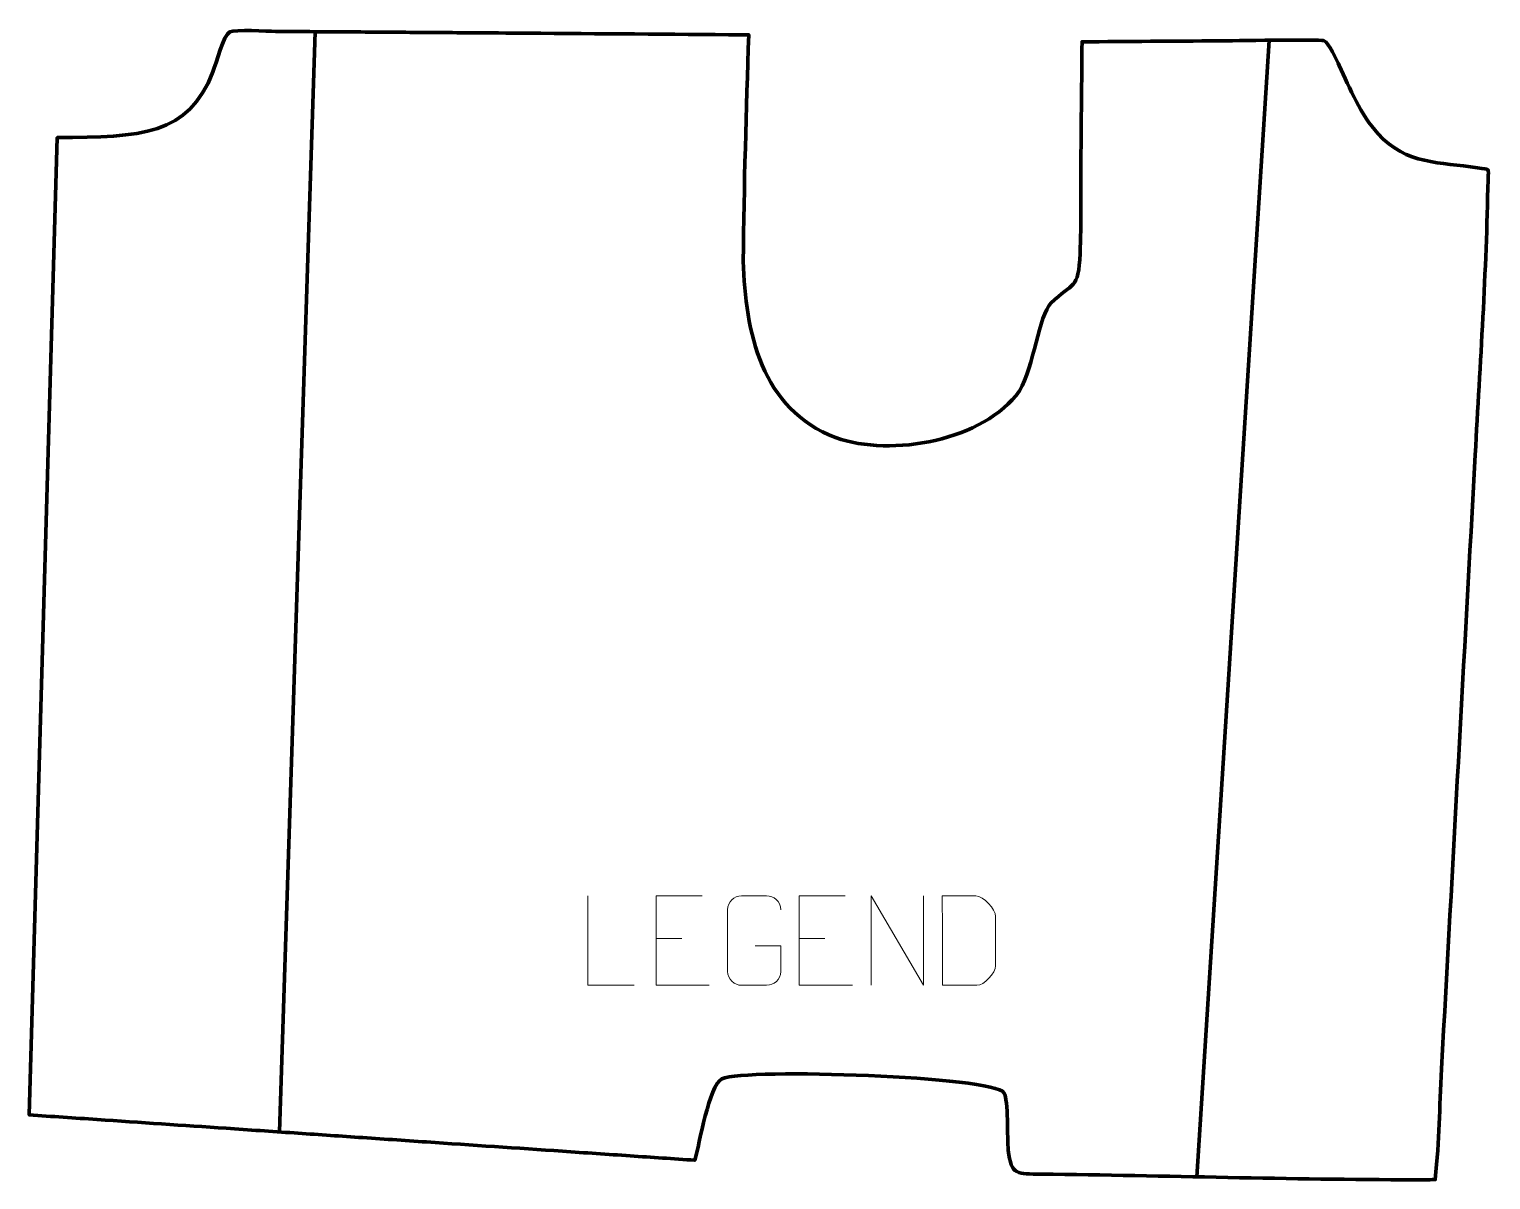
# Model space of a CAD drawing. Header units: millimetres. Extents: x 1135 to 1543, y 346 to 667.
import ezdxf

# ---------------------------------------------------------------- set-up
doc = ezdxf.new("R2010")
doc.units = ezdxf.units.MM
doc.header["$MEASUREMENT"] = 0
doc.layers.add('layer 2', color=7, linetype='Continuous')
doc.layers.add('layer 3', color=7, linetype='Continuous')

msp = doc.modelspace()

# ---------------------------------------------------------------- linework, layer by layer
at = {"layer": 'layer 2', "color": 142, "lineweight": 158}
for points in [[(1215.0326, 666.4286), (1215.0326, 666.4286), (1205.0038, 359.0753), (1205.0038, 359.0753)], [(1481.5528, 663.9727), (1481.5528, 663.9727), (1461.3555, 346.5336), (1461.3555, 346.5336)]]:
    msp.add_open_spline(points, degree=3, dxfattribs=at)
at = {"layer": 'layer 2', "color": 142, "lineweight": 9}
for points, knots in [([(1304.1427, 400.0507), (1304.1427, 400.0507), (1291.1936, 400.0507), (1291.1936, 400.0507), (1291.1936, 400.0507), (1291.1936, 400.0507), (1291.1936, 425.0043), (1291.1936, 425.0043)], [0, 0, 0, 0, 0.33333333, 0.33333333, 0.33333333, 0.33333333, 1, 1, 1, 1]), ([(1323.1091, 425.0043), (1323.1091, 425.0043), (1310.2352, 425.0043), (1310.2352, 425.0043), (1310.2352, 425.0043), (1310.2352, 425.0043), (1310.2352, 400.0507), (1310.2352, 400.0507), (1310.2352, 400.0507), (1310.2352, 400.0507), (1325.101, 400.0507), (1325.101, 400.0507)], [0, 0, 0, 0, 0.25, 0.25, 0.25, 0.25, 0.5, 0.5, 0.5, 0.5, 1, 1, 1, 1]), ([(1337.923, 411.0365), (1337.923, 411.0365), (1345.0911, 411.0365), (1345.0911, 411.0365), (1345.0911, 411.0365), (1345.0911, 411.0365), (1345.0911, 403.8684), (1345.0911, 403.8684), (1345.0911, 403.8684), (1344.9514, 401.545), (1343.2742, 400.0654), (1341.1264, 400.0546), (1341.1264, 400.0546), (1338.7946, 400.055), (1336.4626, 400.055), (1334.1311, 400.0546), (1334.1311, 400.0546), (1332.2062, 399.9492), (1330.234, 401.8337), (1330.2452, 403.851), (1330.2452, 403.851), (1330.2456, 409.6211), (1330.2456, 415.3908), (1330.2452, 421.1601), (1330.2452, 421.1601), (1330.2494, 423.2982), (1331.9962, 425.0174), (1334.1485, 425.004), (1334.1485, 425.004), (1336.4742, 425.004), (1338.8003, 425.004), (1341.1264, 425.004), (1341.1264, 425.004), (1343.0731, 425.0394), (1345.0645, 423.5479), (1345.0911, 421.1102)], [0, 0, 0, 0, 0.1, 0.1, 0.1, 0.1, 0.2, 0.2, 0.2, 0.2, 0.3, 0.3, 0.3, 0.3, 0.4, 0.4, 0.4, 0.4, 0.5, 0.5, 0.5, 0.5, 0.6, 0.6, 0.6, 0.6, 0.7, 0.7, 0.7, 0.7, 0.8, 0.8, 0.8, 0.8, 1, 1, 1, 1]), ([(1363.1091, 425.0043), (1363.1091, 425.0043), (1350.2352, 425.0043), (1350.2352, 425.0043), (1350.2352, 425.0043), (1350.2352, 425.0043), (1350.2352, 400.0507), (1350.2352, 400.0507), (1350.2352, 400.0507), (1350.2352, 400.0507), (1365.101, 400.0507), (1365.101, 400.0507)], [0, 0, 0, 0, 0.25, 0.25, 0.25, 0.25, 0.5, 0.5, 0.5, 0.5, 1, 1, 1, 1]), ([(1370.3407, 400.0508), (1370.3407, 400.0508), (1370.3407, 425.0043), (1370.3407, 425.0043), (1370.3407, 425.0043), (1370.3407, 425.0043), (1384.9955, 400.0508), (1384.9955, 400.0508), (1384.9955, 400.0508), (1384.9955, 400.0508), (1384.9955, 425.0043), (1384.9955, 425.0043)], [0, 0, 0, 0, 0.25, 0.25, 0.25, 0.25, 0.5, 0.5, 0.5, 0.5, 1, 1, 1, 1]), ([(1390.2758, 400.0789), (1392.6076, 400.0793), (1397.5578, 400.0553), (1399.8893, 400.055), (1399.8893, 400.055), (1401.8143, 399.9496), (1405.1329, 403.4912), (1405.1217, 405.5085), (1405.1217, 405.5085), (1405.1213, 411.2786), (1405.1213, 413.4483), (1405.1217, 419.2176), (1405.1217, 419.2176), (1405.1174, 421.3557), (1401.7429, 425.0158), (1399.5905, 425.0023), (1399.5905, 425.0023), (1397.2648, 425.0023), (1392.5405, 425.0023), (1390.2144, 425.0023), (1390.2144, 425.0023), (1390.2148, 419.2554), (1390.2761, 405.8262), (1390.2758, 400.0789)], [0, 0, 0, 0, 0.14285714, 0.14285714, 0.14285714, 0.14285714, 0.28571429, 0.28571429, 0.28571429, 0.28571429, 0.42857143, 0.42857143, 0.42857143, 0.42857143, 0.57142857, 0.57142857, 0.57142857, 0.57142857, 0.71428571, 0.71428571, 0.71428571, 0.71428571, 1, 1, 1, 1])]:
    msp.add_open_spline(points, degree=3, knots=knots, dxfattribs=at)
for points in [[(1310.2352, 413.1246), (1310.2352, 413.1246), (1317.4033, 413.1246), (1317.4033, 413.1246)], [(1350.2352, 413.1246), (1350.2352, 413.1246), (1357.4033, 413.1246), (1357.4033, 413.1246)]]:
    msp.add_open_spline(points, degree=3, dxfattribs=at)
at = {"layer": 'layer 3', "color": 242, "lineweight": 158}
msp.add_open_spline([(1522.0369, 345.7138), (1523.9994, 345.7134), (1525.9647, 345.7175), (1527.9267, 345.7658), (1527.9267, 345.7658), (1529.1134, 357.2833), (1529.0676, 365.3757), (1529.6907, 376.7417), (1529.6907, 376.7417), (1532.8248, 433.9123), (1535.9592, 491.083), (1539.0934, 548.2536), (1539.0934, 548.2536), (1540.4953, 573.7184), (1542.226, 599.5638), (1542.6694, 625.0418), (1542.6694, 625.0418), (1542.7329, 628.6952), (1543.4392, 627.759), (1539.7734, 628.3639), (1539.7734, 628.3639), (1529.1183, 630.1219), (1520.0502, 629.0572), (1511.8562, 638.0046), (1511.8562, 638.0046), (1507.2546, 643.0292), (1503.9473, 650.7637), (1501.1003, 656.9344), (1501.1003, 656.9344), (1500.4232, 658.3943), (1498.2546, 663.5233), (1496.7403, 663.9547), (1496.7403, 663.9547), (1495.7012, 664.2508), (1470.5897, 663.893), (1467.5131, 663.8707), (1467.5131, 663.8707), (1454.7611, 663.7779), (1442.0083, 663.6946), (1429.2564, 663.5911), (1429.2564, 663.5911), (1429.1433, 652.5641), (1429.0364, 641.5373), (1428.927, 630.5104), (1428.927, 630.5104), (1428.8427, 622.0192), (1429.0629, 612.8438), (1428.7149, 604.4701), (1428.7149, 604.4701), (1428.2877, 594.1912), (1426.6784, 596.5172), (1420.5544, 590.6207), (1420.5544, 590.6207), (1417.1839, 587.1113), (1415.8607, 572.9564), (1411.773, 566.1107), (1411.773, 566.1107), (1401.9322, 552.2114), (1376.0428, 547.4165), (1360.4215, 553.0412), (1360.4215, 553.0412), (1339.6666, 560.9022), (1335.1398, 582.5837), (1334.6237, 602.3497), (1334.6237, 602.3497), (1334.7934, 623.2668), (1335.4584, 644.6239), (1336.1251, 665.5481), (1336.1251, 665.5481), (1336.1251, 665.5481), (1335.174, 665.555), (1335.174, 665.555), (1335.174, 665.555), (1335.174, 665.555), (1334.2229, 665.5619), (1334.2229, 665.5619), (1334.2229, 665.5619), (1314.2494, 665.7072), (1294.2758, 665.8524), (1274.3023, 665.9976), (1274.3023, 665.9976), (1268.9126, 666.0368), (1263.523, 666.076), (1258.1333, 666.1152), (1258.1333, 666.1152), (1251.7925, 666.1613), (1245.4517, 666.2074), (1239.1109, 666.2535), (1239.1109, 666.2535), (1233.0872, 666.2973), (1227.0634, 666.3412), (1221.0397, 666.385), (1221.0397, 666.385), (1215.3259, 666.4265), (1209.6113, 666.4518), (1203.898, 666.4957), (1203.898, 666.4957), (1201.7447, 666.5123), (1192.5728, 667.1085), (1191.149, 666.3668), (1191.149, 666.3668), (1189.4316, 665.472), (1187.3553, 657.5885), (1186.4331, 655.2063), (1186.4331, 655.2063), (1179.5838, 637.5143), (1166.4631, 636.9324), (1142.9382, 636.8469), (1142.9382, 636.8469), (1142.9382, 636.8469), (1135.1315, 363.8372), (1135.1315, 363.8372), (1135.1315, 363.8372), (1141.4556, 363.4062), (1147.7798, 362.9752), (1154.1039, 362.5442), (1154.1039, 362.5442), (1166.1198, 361.7253), (1178.1357, 360.9064), (1190.1515, 360.0875), (1190.1515, 360.0875), (1196.4757, 359.6565), (1202.7998, 359.2255), (1209.124, 358.7945), (1209.124, 358.7945), (1215.1319, 358.385), (1221.1398, 357.9756), (1227.1478, 357.5661), (1227.1478, 357.5661), (1233.4719, 357.1351), (1239.7961, 356.7041), (1246.1202, 356.2731), (1246.1202, 356.2731), (1258.7685, 355.4111), (1271.4168, 354.5491), (1284.0651, 353.6871), (1284.0651, 353.6871), (1290.3892, 353.2561), (1296.7133, 352.8251), (1303.0375, 352.3941), (1303.0375, 352.3941), (1309.0454, 351.9846), (1315.0534, 351.5752), (1321.0613, 351.1657), (1321.0613, 351.1657), (1322.4977, 355.9178), (1324.9314, 371.9338), (1328.6581, 373.9175), (1328.6581, 373.9175), (1335.5233, 376.9824), (1404.6976, 374.5392), (1407.4469, 370.0413), (1407.4469, 370.0413), (1408.7409, 367.9241), (1408.2647, 357.3633), (1408.6558, 353.9489), (1408.6558, 353.9489), (1409.4695, 346.8457), (1411.07, 347.3856), (1417.9684, 347.302), (1417.9684, 347.302), (1452.6766, 346.8814), (1487.301, 345.7421), (1522.0369, 345.7138)], degree=3, knots=[0, 0, 0, 0, 0.02380952, 0.02380952, 0.02380952, 0.02380952, 0.04761905, 0.04761905, 0.04761905, 0.04761905, 0.07142857, 0.07142857, 0.07142857, 0.07142857, 0.0952381, 0.0952381, 0.0952381, 0.0952381, 0.11904762, 0.11904762, 0.11904762, 0.11904762, 0.14285714, 0.14285714, 0.14285714, 0.14285714, 0.16666667, 0.16666667, 0.16666667, 0.16666667, 0.19047619, 0.19047619, 0.19047619, 0.19047619, 0.21428571, 0.21428571, 0.21428571, 0.21428571, 0.23809524, 0.23809524, 0.23809524, 0.23809524, 0.26190476, 0.26190476, 0.26190476, 0.26190476, 0.28571429, 0.28571429, 0.28571429, 0.28571429, 0.30952381, 0.30952381, 0.30952381, 0.30952381, 0.33333333, 0.33333333, 0.33333333, 0.33333333, 0.35714286, 0.35714286, 0.35714286, 0.35714286, 0.38095238, 0.38095238, 0.38095238, 0.38095238, 0.4047619, 0.4047619, 0.4047619, 0.4047619, 0.42857143, 0.42857143, 0.42857143, 0.42857143, 0.45238095, 0.45238095, 0.45238095, 0.45238095, 0.47619048, 0.47619048, 0.47619048, 0.47619048, 0.5, 0.5, 0.5, 0.5, 0.52380952, 0.52380952, 0.52380952, 0.52380952, 0.54761905, 0.54761905, 0.54761905, 0.54761905, 0.57142857, 0.57142857, 0.57142857, 0.57142857, 0.5952381, 0.5952381, 0.5952381, 0.5952381, 0.61904762, 0.61904762, 0.61904762, 0.61904762, 0.64285714, 0.64285714, 0.64285714, 0.64285714, 0.66666667, 0.66666667, 0.66666667, 0.66666667, 0.69047619, 0.69047619, 0.69047619, 0.69047619, 0.71428571, 0.71428571, 0.71428571, 0.71428571, 0.73809524, 0.73809524, 0.73809524, 0.73809524, 0.76190476, 0.76190476, 0.76190476, 0.76190476, 0.78571429, 0.78571429, 0.78571429, 0.78571429, 0.80952381, 0.80952381, 0.80952381, 0.80952381, 0.83333333, 0.83333333, 0.83333333, 0.83333333, 0.85714286, 0.85714286, 0.85714286, 0.85714286, 0.88095238, 0.88095238, 0.88095238, 0.88095238, 0.9047619, 0.9047619, 0.9047619, 0.9047619, 0.92857143, 0.92857143, 0.92857143, 0.92857143, 0.95238095, 0.95238095, 0.95238095, 0.95238095, 1, 1, 1, 1], dxfattribs=at)

doc.saveas('drawing.dxf')
